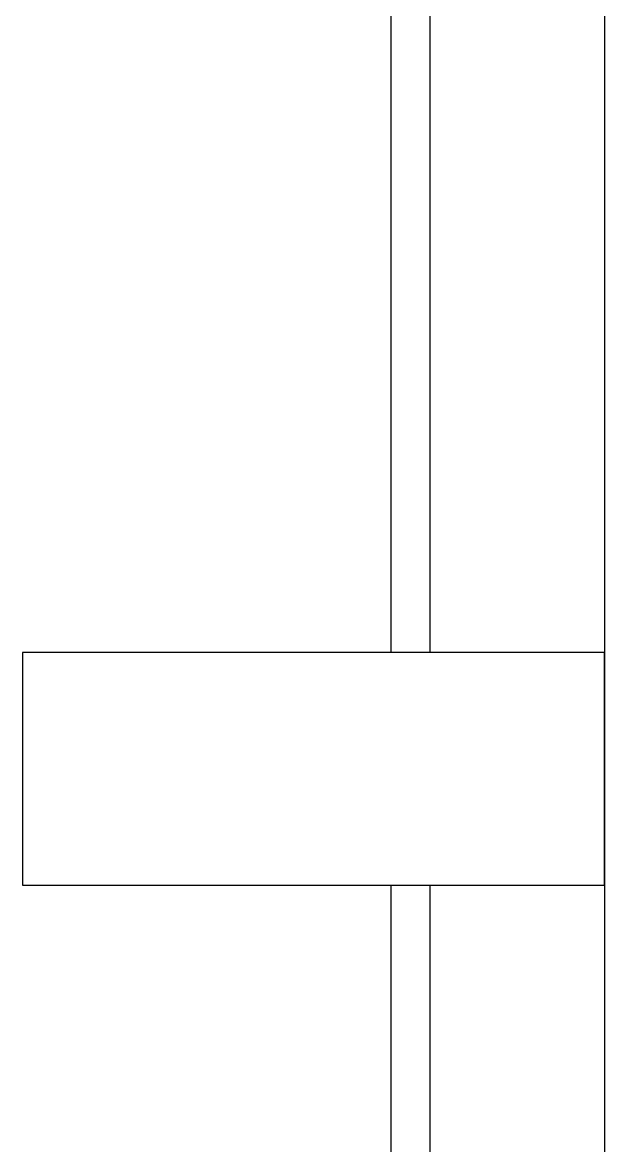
# Model space of a CAD drawing. Extents: x 11477420 to 23072185, y -28506554 to -14238804.
# Drawn here: x 11573026.1 to 11573176.1, y -14254980.8 to -14254691.3 of the extents above; entities that cross this region are included whole.
import ezdxf

# ---------------------------------------------------------------- set-up
doc = ezdxf.new("R2010")
doc.units = 0
doc.header["$LTSCALE"] = 50
doc.header["$MEASUREMENT"] = 0
doc.layers.get('0').update_dxf_attribs({"linetype": 'CONTINUOUS'})
doc.layers.add('C-WIN', color=4, linetype='CONTINUOUS')

# ---------------------------------------------------------------- blocks, each defined once
blk = doc.blocks.new('flooor')
at = {"layer": 'C-WIN', "ltscale": 30}
blk.add_line((11512534.8, -14179836.8), (11512534.8, -14185338.23), dxfattribs=at)
for points in [[(11512479.8, -14184311.09), (11512479.8, -14183489.8), (11512489.8, -14183489.8), (11512489.8, -14184311.09)], [(11512479.8, -14185315.05), (11512479.8, -14184371.09)], [(11512489.8, -14184371.09), (11512489.8, -14185319.26)]]:
    blk.add_lwpolyline(points, dxfattribs=at)
blk.add_lwpolyline([(11512534.8, -14184371.09), (11512534.8, -14184311.09), (11512384.8, -14184311.09), (11512384.8, -14184371.09)], close=True, dxfattribs=at)

msp = doc.modelspace()

# ---------------------------------------------------------------- block references
msp.add_blockref('flooor', (60641.27, -70542.64))

doc.saveas('drawing.dxf')
